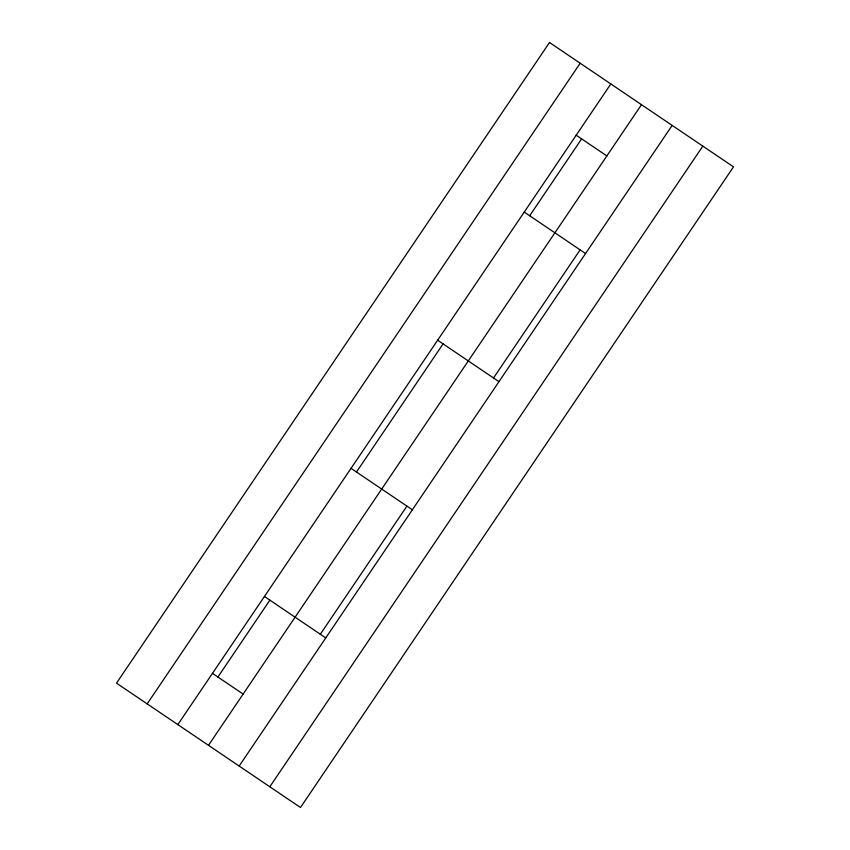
<?xml version="1.0" encoding="UTF-8"?>
<svg xmlns="http://www.w3.org/2000/svg" width="850" height="850" viewBox="0 0 850 850"><rect width="100%" height="100%" fill="white"/><g stroke="black" fill="none" stroke-linecap="round" stroke-linejoin="round"><path stroke-width="1.27" d="M147.167 703.874L580.178 63.229M177.831 724.604L610.842 83.948M217.908 677.025L269.875 600.143M356.479 472.016L443.073 343.889M529.678 215.762L581.644 138.879M208.494 745.322L641.506 104.677M320.322 634.238L406.927 506.111M493.521 377.984L580.125 249.857M239.158 766.052L672.169 125.396M269.822 786.771L702.833 146.126M576.204 135.203L606.868 155.933M524.237 212.075L585.565 253.534M437.633 340.212L498.961 381.661M351.039 468.339L412.367 509.788M264.435 596.466L325.763 637.925M212.468 673.349L243.132 694.067M549.514 42.5L116.503 683.145L300.486 807.5L733.497 166.855L549.514 42.5"/></g></svg>
